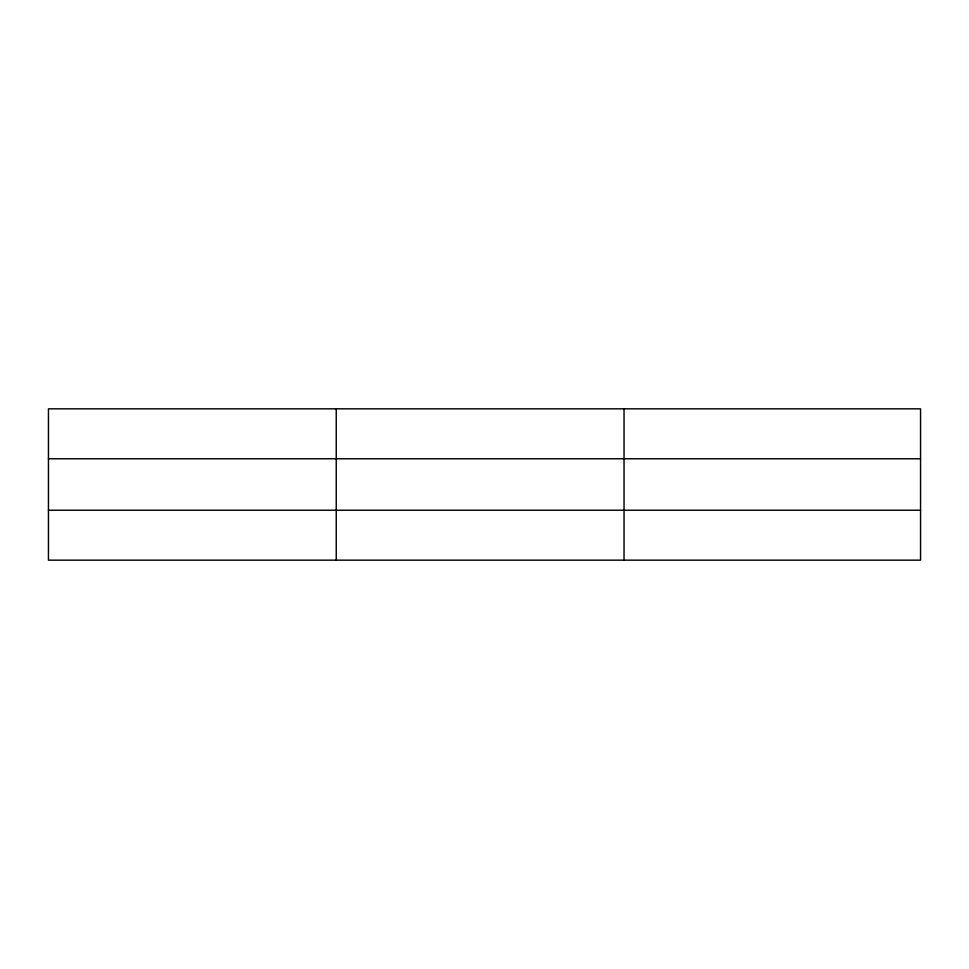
<?xml version="1.0" encoding="UTF-8"?>
<svg xmlns="http://www.w3.org/2000/svg" width="969" height="969" viewBox="0 0 969 969"><rect width="100%" height="100%" fill="white"/><g stroke="black" fill="none" stroke-linecap="round" stroke-linejoin="round"><path stroke-width="1.45" d="M336.243 408.833L336.243 560.167M624.036 408.833L624.036 560.167M920.55 510.227L920.55 560.167L48.45 560.167L48.45 408.833L920.55 408.833L920.55 510.227L48.45 510.227M48.45 458.773L920.55 458.773"/></g></svg>
